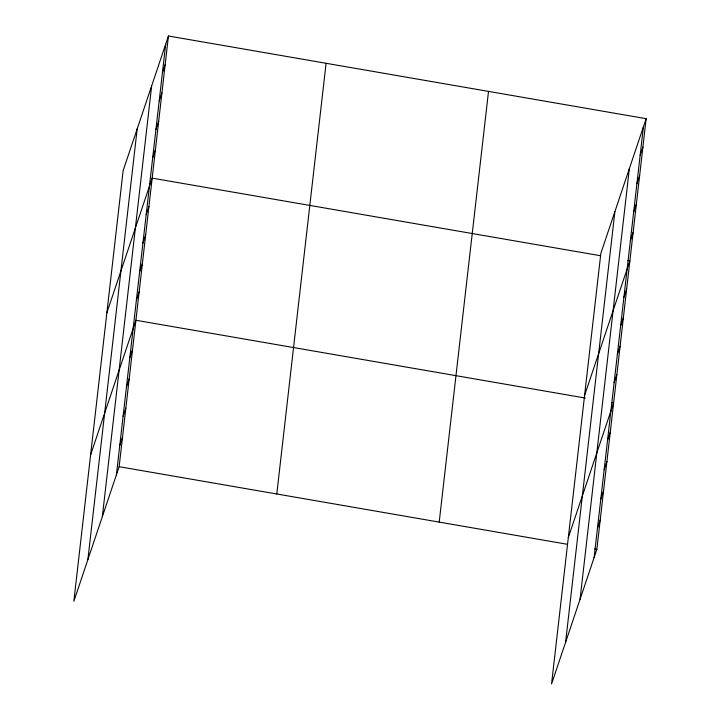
<?xml version="1.0" encoding="UTF-8"?>
<svg xmlns="http://www.w3.org/2000/svg" width="720" height="720" viewBox="0 0 720 720"><rect width="100%" height="100%" fill="white"/><g stroke="black" fill="none" stroke-linecap="round" stroke-linejoin="round"><path stroke-width="1.08" d="M87.885 559.593L137.187 128.889M102.348 516.618L151.65 85.905M116.388 474.903L165.69 44.19M168.444 36L123.147 170.604L73.845 601.317L119.142 466.704L168.444 36L646.155 118.683L596.853 549.396L551.556 684L600.858 253.296L646.155 118.683M276.786 493.992L326.088 63.288M439.209 522.108L488.511 91.404M565.596 642.285L614.898 211.572M580.059 599.301L629.361 168.597M594.099 557.586L643.401 126.882M162.432 72.621L165.195 64.431M159.183 101.043L161.937 92.853M155.925 129.474L158.679 121.284M152.676 157.896L155.43 149.706M106.875 312.741L152.172 178.137L600.534 255.735M146.16 214.749L148.923 206.559M142.911 243.18L145.665 234.99M139.653 271.602L142.416 263.412M136.404 300.033L139.158 291.843M90.603 454.869L135.909 320.265L585.351 398.061M129.798 357.75L132.552 349.551M126.441 387.036L129.204 378.846M123.093 416.322L125.847 408.132M119.736 445.608L122.49 437.418M640.143 155.304L642.906 147.114M636.894 183.735L639.648 175.536M633.636 212.157L636.399 203.967M630.387 240.588L633.141 232.389M584.586 395.424L629.892 260.82L627.714 260.442M623.88 297.441L626.634 289.251M620.622 325.863L623.376 317.673M617.373 354.294L620.127 346.104M614.115 382.716L616.869 374.526M568.314 537.561L613.62 402.957L611.442 402.579M607.509 440.433L610.263 432.243M604.152 469.719L606.915 461.529M600.804 499.014L603.558 490.815M597.447 528.3L600.21 520.11M119.142 466.704L567.504 544.311M594.684 549.018L596.853 549.396"/></g></svg>
